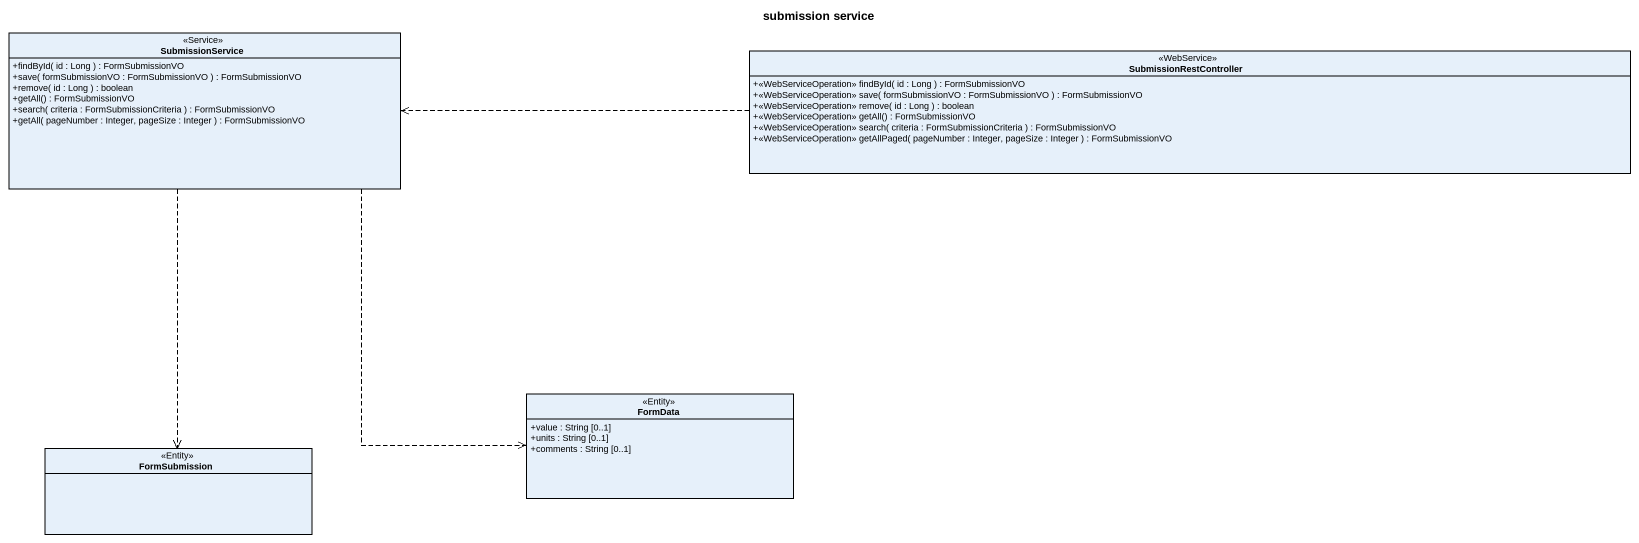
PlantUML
@startuml
title submission service
hide circle
hide empty members
skinparam classAttributeIconSize 0
class SubmissionService <<Service>> {
  +findById( id : Long ) : FormSubmissionVO
  +save( formSubmissionVO : FormSubmissionVO ) : FormSubmissionVO
  +remove( id : Long ) : boolean
  +getAll() : FormSubmissionVO
  +search( criteria : FormSubmissionCriteria ) : FormSubmissionVO
  +getAll( pageNumber : Integer, pageSize : Integer ) : FormSubmissionVO
}
class SubmissionRestController <<WebService>> {
  +<<WebServiceOperation>> findById( id : Long ) : FormSubmissionVO
  +<<WebServiceOperation>> save( formSubmissionVO : FormSubmissionVO ) : FormSubmissionVO
  +<<WebServiceOperation>> remove( id : Long ) : boolean
  +<<WebServiceOperation>> getAll() : FormSubmissionVO
  +<<WebServiceOperation>> search( criteria : FormSubmissionCriteria ) : FormSubmissionVO
  +<<WebServiceOperation>> getAllPaged( pageNumber : Integer, pageSize : Integer ) : FormSubmissionVO
}
class FormData <<Entity>> {
  +value : String [0..1]
  +units : String [0..1]
  +comments : String [0..1]
}
class FormSubmission <<Entity>>
SubmissionService ..> FormData
SubmissionService ..> FormSubmission
SubmissionRestController .left.> SubmissionService
@enduml
